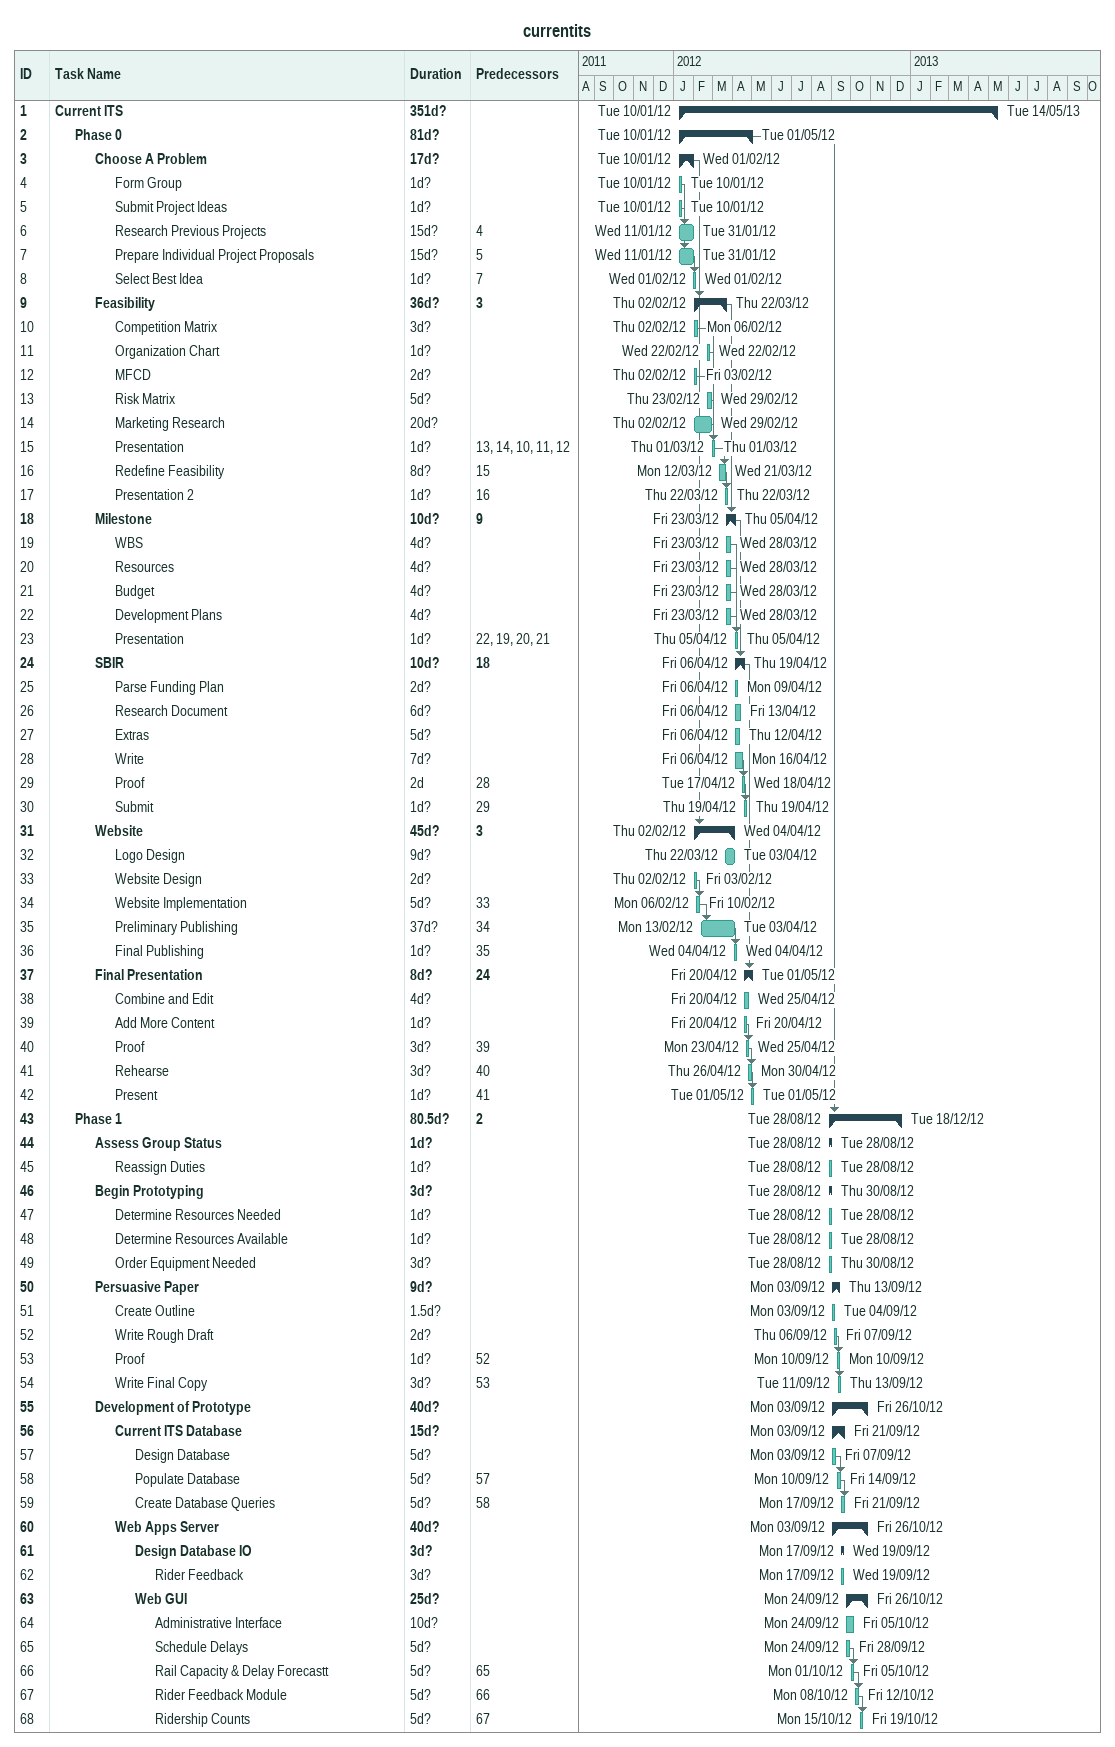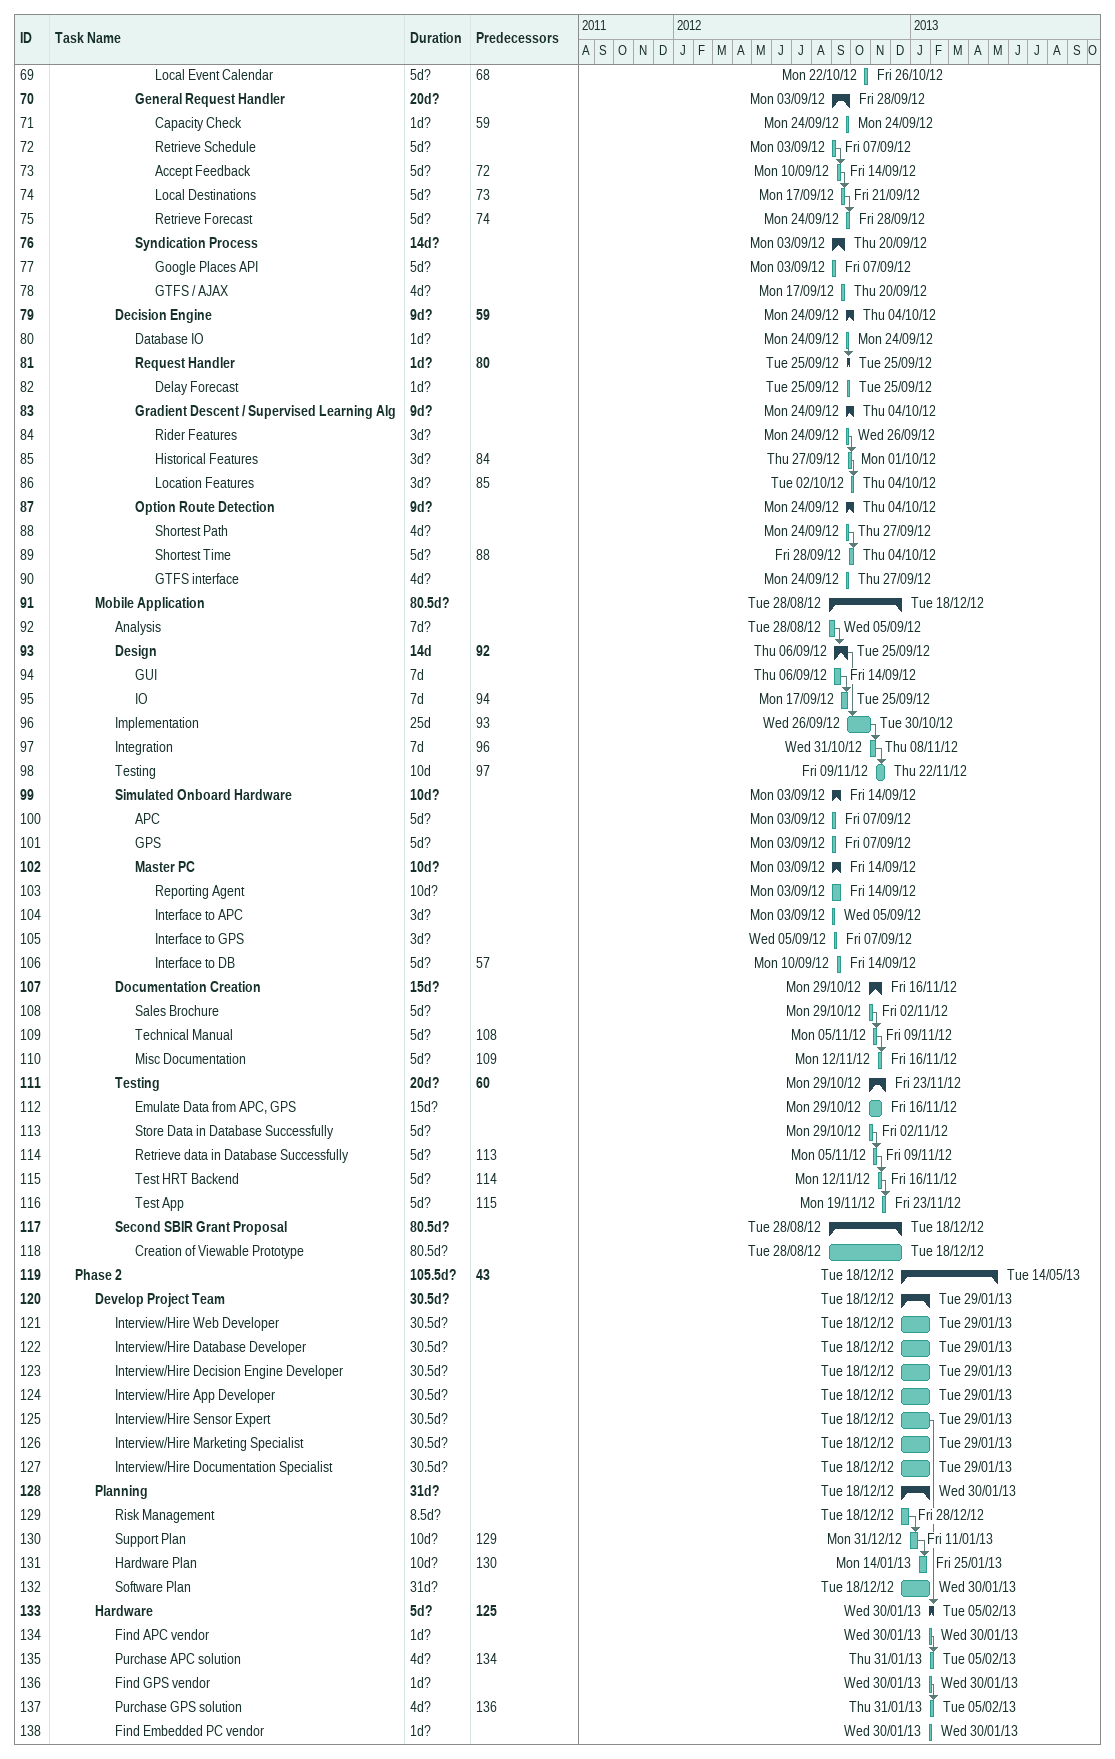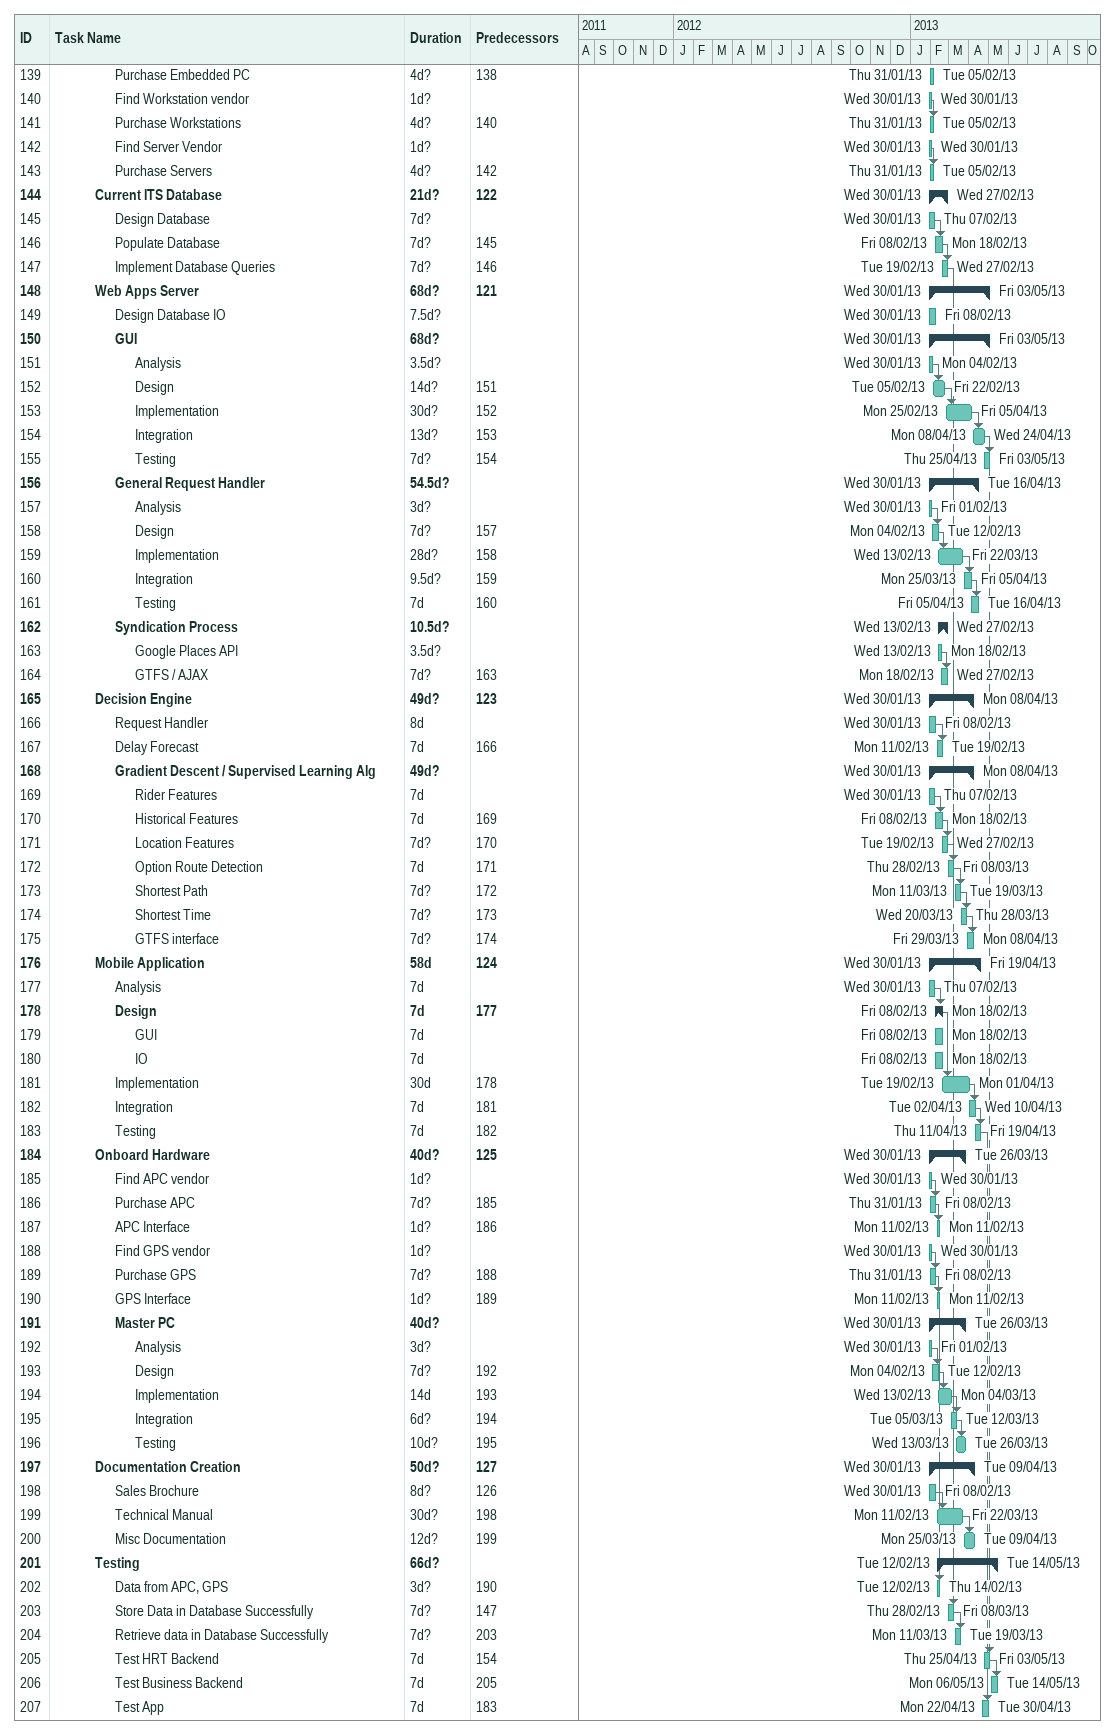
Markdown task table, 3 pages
currentits

| ID | Level | Task | Duration | Start | Finish | Predecessors |
|---|---|---|---|---|---|---|
| 1 | 1 | **Current ITS** | 351d? | 2012-01-10 | 2013-05-14 |  |
| 2 | 2 | **Phase 0** | 81d? | 2012-01-10 | 2012-05-01 |  |
| 3 | 3 | **Choose A Problem** | 17d? | 2012-01-10 | 2012-02-01 |  |
| 4 | 4 | Form Group | 1d? | 2012-01-10 | 2012-01-10 |  |
| 5 | 4 | Submit Project Ideas | 1d? | 2012-01-10 | 2012-01-10 |  |
| 6 | 4 | Research Previous Projects | 15d? | 2012-01-11 | 2012-01-31 | 4 |
| 7 | 4 | Prepare Individual Project Proposals | 15d? | 2012-01-11 | 2012-01-31 | 5 |
| 8 | 4 | Select Best Idea | 1d? | 2012-02-01 | 2012-02-01 | 7 |
| 9 | 3 | **Feasibility** | 36d? | 2012-02-02 | 2012-03-22 | 3 |
| 10 | 4 | Competition Matrix | 3d? | 2012-02-02 | 2012-02-06 |  |
| 11 | 4 | Organization Chart | 1d? | 2012-02-22 | 2012-02-22 |  |
| 12 | 4 | MFCD | 2d? | 2012-02-02 | 2012-02-03 |  |
| 13 | 4 | Risk Matrix | 5d? | 2012-02-23 | 2012-02-29 |  |
| 14 | 4 | Marketing Research | 20d? | 2012-02-02 | 2012-02-29 |  |
| 15 | 4 | Presentation | 1d? | 2012-03-01 | 2012-03-01 | 13, 14, 10, 11, 12 |
| 16 | 4 | Redefine Feasibility | 8d? | 2012-03-12 | 2012-03-21 | 15 |
| 17 | 4 | Presentation 2 | 1d? | 2012-03-22 | 2012-03-22 | 16 |
| 18 | 3 | **Milestone** | 10d? | 2012-03-23 | 2012-04-05 | 9 |
| 19 | 4 | WBS | 4d? | 2012-03-23 | 2012-03-28 |  |
| 20 | 4 | Resources | 4d? | 2012-03-23 | 2012-03-28 |  |
| 21 | 4 | Budget | 4d? | 2012-03-23 | 2012-03-28 |  |
| 22 | 4 | Development Plans | 4d? | 2012-03-23 | 2012-03-28 |  |
| 23 | 4 | Presentation | 1d? | 2012-04-05 | 2012-04-05 | 22, 19, 20, 21 |
| 24 | 3 | **SBIR** | 10d? | 2012-04-06 | 2012-04-19 | 18 |
| 25 | 4 | Parse Funding Plan | 2d? | 2012-04-06 | 2012-04-09 |  |
| 26 | 4 | Research Document | 6d? | 2012-04-06 | 2012-04-13 |  |
| 27 | 4 | Extras | 5d? | 2012-04-06 | 2012-04-12 |  |
| 28 | 4 | Write | 7d? | 2012-04-06 | 2012-04-16 |  |
| 29 | 4 | Proof | 2d | 2012-04-17 | 2012-04-18 | 28 |
| 30 | 4 | Submit | 1d? | 2012-04-19 | 2012-04-19 | 29 |
| 31 | 3 | **Website** | 45d? | 2012-02-02 | 2012-04-04 | 3 |
| 32 | 4 | Logo Design | 9d? | 2012-03-22 | 2012-04-03 |  |
| 33 | 4 | Website Design | 2d? | 2012-02-02 | 2012-02-03 |  |
| 34 | 4 | Website Implementation | 5d? | 2012-02-06 | 2012-02-10 | 33 |
| 35 | 4 | Preliminary Publishing | 37d? | 2012-02-13 | 2012-04-03 | 34 |
| 36 | 4 | Final Publishing | 1d? | 2012-04-04 | 2012-04-04 | 35 |
| 37 | 3 | **Final Presentation** | 8d? | 2012-04-20 | 2012-05-01 | 24 |
| 38 | 4 | Combine and Edit | 4d? | 2012-04-20 | 2012-04-25 |  |
| 39 | 4 | Add More Content | 1d? | 2012-04-20 | 2012-04-20 |  |
| 40 | 4 | Proof | 3d? | 2012-04-23 | 2012-04-25 | 39 |
| 41 | 4 | Rehearse | 3d? | 2012-04-26 | 2012-04-30 | 40 |
| 42 | 4 | Present | 1d? | 2012-05-01 | 2012-05-01 | 41 |
| 43 | 2 | **Phase 1** | 80.5d? | 2012-08-28 | 2012-12-18 | 2 |
| 44 | 3 | **Assess Group Status** | 1d? | 2012-08-28 | 2012-08-28 |  |
| 45 | 4 | Reassign Duties | 1d? | 2012-08-28 | 2012-08-28 |  |
| 46 | 3 | **Begin Prototyping** | 3d? | 2012-08-28 | 2012-08-30 |  |
| 47 | 4 | Determine Resources Needed | 1d? | 2012-08-28 | 2012-08-28 |  |
| 48 | 4 | Determine Resources Available | 1d? | 2012-08-28 | 2012-08-28 |  |
| 49 | 4 | Order Equipment Needed | 3d? | 2012-08-28 | 2012-08-30 |  |
| 50 | 3 | **Persuasive Paper** | 9d? | 2012-09-03 | 2012-09-13 |  |
| 51 | 4 | Create Outline | 1.5d? | 2012-09-03 | 2012-09-04 |  |
| 52 | 4 | Write Rough Draft | 2d? | 2012-09-06 | 2012-09-07 |  |
| 53 | 4 | Proof | 1d? | 2012-09-10 | 2012-09-10 | 52 |
| 54 | 4 | Write Final Copy | 3d? | 2012-09-11 | 2012-09-13 | 53 |
| 55 | 3 | **Development of Prototype** | 40d? | 2012-09-03 | 2012-10-26 |  |
| 56 | 4 | **Current ITS Database** | 15d? | 2012-09-03 | 2012-09-21 |  |
| 57 | 5 | Design Database | 5d? | 2012-09-03 | 2012-09-07 |  |
| 58 | 5 | Populate Database | 5d? | 2012-09-10 | 2012-09-14 | 57 |
| 59 | 5 | Create Database Queries | 5d? | 2012-09-17 | 2012-09-21 | 58 |
| 60 | 4 | **Web Apps Server** | 40d? | 2012-09-03 | 2012-10-26 |  |
| 61 | 5 | **Design Database IO** | 3d? | 2012-09-17 | 2012-09-19 |  |
| 62 | 6 | Rider Feedback | 3d? | 2012-09-17 | 2012-09-19 |  |
| 63 | 5 | **Web GUI** | 25d? | 2012-09-24 | 2012-10-26 |  |
| 64 | 6 | Administrative Interface | 10d? | 2012-09-24 | 2012-10-05 |  |
| 65 | 6 | Schedule Delays | 5d? | 2012-09-24 | 2012-09-28 |  |
| 66 | 6 | Rail Capacity & Delay Forecastt | 5d? | 2012-10-01 | 2012-10-05 | 65 |
| 67 | 6 | Rider Feedback Module | 5d? | 2012-10-08 | 2012-10-12 | 66 |
| 68 | 6 | Ridership Counts | 5d? | 2012-10-15 | 2012-10-19 | 67 |
| 69 | 6 | Local Event Calendar | 5d? | 2012-10-22 | 2012-10-26 | 68 |
| 70 | 5 | **General Request Handler** | 20d? | 2012-09-03 | 2012-09-28 |  |
| 71 | 6 | Capacity Check | 1d? | 2012-09-24 | 2012-09-24 | 59 |
| 72 | 6 | Retrieve Schedule | 5d? | 2012-09-03 | 2012-09-07 |  |
| 73 | 6 | Accept Feedback | 5d? | 2012-09-10 | 2012-09-14 | 72 |
| 74 | 6 | Local Destinations | 5d? | 2012-09-17 | 2012-09-21 | 73 |
| 75 | 6 | Retrieve Forecast | 5d? | 2012-09-24 | 2012-09-28 | 74 |
| 76 | 5 | **Syndication Process** | 14d? | 2012-09-03 | 2012-09-20 |  |
| 77 | 6 | Google Places API | 5d? | 2012-09-03 | 2012-09-07 |  |
| 78 | 6 | GTFS / AJAX | 4d? | 2012-09-17 | 2012-09-20 |  |
| 79 | 4 | **Decision Engine** | 9d? | 2012-09-24 | 2012-10-04 | 59 |
| 80 | 5 | Database IO | 1d? | 2012-09-24 | 2012-09-24 |  |
| 81 | 5 | **Request Handler** | 1d? | 2012-09-25 | 2012-09-25 | 80 |
| 82 | 6 | Delay Forecast | 1d? | 2012-09-25 | 2012-09-25 |  |
| 83 | 5 | **Gradient Descent / Supervised Learning Alg** | 9d? | 2012-09-24 | 2012-10-04 |  |
| 84 | 6 | Rider Features | 3d? | 2012-09-24 | 2012-09-26 |  |
| 85 | 6 | Historical Features | 3d? | 2012-09-27 | 2012-10-01 | 84 |
| 86 | 6 | Location Features | 3d? | 2012-10-02 | 2012-10-04 | 85 |
| 87 | 5 | **Option Route Detection** | 9d? | 2012-09-24 | 2012-10-04 |  |
| 88 | 6 | Shortest Path | 4d? | 2012-09-24 | 2012-09-27 |  |
| 89 | 6 | Shortest Time | 5d? | 2012-09-28 | 2012-10-04 | 88 |
| 90 | 6 | GTFS interface | 4d? | 2012-09-24 | 2012-09-27 |  |
| 91 | 3 | **Mobile Application** | 80.5d? | 2012-08-28 | 2012-12-18 |  |
| 92 | 4 | Analysis | 7d? | 2012-08-28 | 2012-09-05 |  |
| 93 | 4 | **Design** | 14d | 2012-09-06 | 2012-09-25 | 92 |
| 94 | 5 | GUI | 7d | 2012-09-06 | 2012-09-14 |  |
| 95 | 5 | IO | 7d | 2012-09-17 | 2012-09-25 | 94 |
| 96 | 4 | Implementation | 25d | 2012-09-26 | 2012-10-30 | 93 |
| 97 | 4 | Integration | 7d | 2012-10-31 | 2012-11-08 | 96 |
| 98 | 4 | Testing | 10d | 2012-11-09 | 2012-11-22 | 97 |
| 99 | 4 | **Simulated Onboard Hardware** | 10d? | 2012-09-03 | 2012-09-14 |  |
| 100 | 5 | APC | 5d? | 2012-09-03 | 2012-09-07 |  |
| 101 | 5 | GPS | 5d? | 2012-09-03 | 2012-09-07 |  |
| 102 | 5 | **Master PC** | 10d? | 2012-09-03 | 2012-09-14 |  |
| 103 | 6 | Reporting Agent | 10d? | 2012-09-03 | 2012-09-14 |  |
| 104 | 6 | Interface to APC | 3d? | 2012-09-03 | 2012-09-05 |  |
| 105 | 6 | Interface to GPS | 3d? | 2012-09-05 | 2012-09-07 |  |
| 106 | 6 | Interface to DB | 5d? | 2012-09-10 | 2012-09-14 | 57 |
| 107 | 4 | **Documentation Creation** | 15d? | 2012-10-29 | 2012-11-16 |  |
| 108 | 5 | Sales Brochure | 5d? | 2012-10-29 | 2012-11-02 |  |
| 109 | 5 | Technical Manual | 5d? | 2012-11-05 | 2012-11-09 | 108 |
| 110 | 5 | Misc Documentation | 5d? | 2012-11-12 | 2012-11-16 | 109 |
| 111 | 4 | **Testing** | 20d? | 2012-10-29 | 2012-11-23 | 60 |
| 112 | 5 | Emulate Data from APC, GPS | 15d? | 2012-10-29 | 2012-11-16 |  |
| 113 | 5 | Store Data in Database Successfully | 5d? | 2012-10-29 | 2012-11-02 |  |
| 114 | 5 | Retrieve data in Database Successfully | 5d? | 2012-11-05 | 2012-11-09 | 113 |
| 115 | 5 | Test HRT Backend | 5d? | 2012-11-12 | 2012-11-16 | 114 |
| 116 | 5 | Test App | 5d? | 2012-11-19 | 2012-11-23 | 115 |
| 117 | 4 | **Second SBIR Grant Proposal** | 80.5d? | 2012-08-28 | 2012-12-18 |  |
| 118 | 5 | Creation of Viewable Prototype | 80.5d? | 2012-08-28 | 2012-12-18 |  |
| 119 | 2 | **Phase 2** | 105.5d? | 2012-12-18 | 2013-05-14 | 43 |
| 120 | 3 | **Develop Project Team** | 30.5d? | 2012-12-18 | 2013-01-29 |  |
| 121 | 4 | Interview/Hire Web Developer | 30.5d? | 2012-12-18 | 2013-01-29 |  |
| 122 | 4 | Interview/Hire Database Developer | 30.5d? | 2012-12-18 | 2013-01-29 |  |
| 123 | 4 | Interview/Hire Decision Engine Developer | 30.5d? | 2012-12-18 | 2013-01-29 |  |
| 124 | 4 | Interview/Hire App Developer | 30.5d? | 2012-12-18 | 2013-01-29 |  |
| 125 | 4 | Interview/Hire Sensor Expert | 30.5d? | 2012-12-18 | 2013-01-29 |  |
| 126 | 4 | Interview/Hire Marketing Specialist | 30.5d? | 2012-12-18 | 2013-01-29 |  |
| 127 | 4 | Interview/Hire Documentation Specialist | 30.5d? | 2012-12-18 | 2013-01-29 |  |
| 128 | 3 | **Planning** | 31d? | 2012-12-18 | 2013-01-30 |  |
| 129 | 4 | Risk Management | 8.5d? | 2012-12-18 | 2012-12-28 |  |
| 130 | 4 | Support Plan | 10d? | 2012-12-31 | 2013-01-11 | 129 |
| 131 | 4 | Hardware Plan | 10d? | 2013-01-14 | 2013-01-25 | 130 |
| 132 | 4 | Software Plan | 31d? | 2012-12-18 | 2013-01-30 |  |
| 133 | 3 | **Hardware** | 5d? | 2013-01-30 | 2013-02-05 | 125 |
| 134 | 4 | Find APC vendor | 1d? | 2013-01-30 | 2013-01-30 |  |
| 135 | 4 | Purchase APC solution | 4d? | 2013-01-31 | 2013-02-05 | 134 |
| 136 | 4 | Find GPS vendor | 1d? | 2013-01-30 | 2013-01-30 |  |
| 137 | 4 | Purchase GPS solution | 4d? | 2013-01-31 | 2013-02-05 | 136 |
| 138 | 4 | Find Embedded PC vendor | 1d? | 2013-01-30 | 2013-01-30 |  |
| 139 | 4 | Purchase Embedded PC | 4d? | 2013-01-31 | 2013-02-05 | 138 |
| 140 | 4 | Find Workstation vendor | 1d? | 2013-01-30 | 2013-01-30 |  |
| 141 | 4 | Purchase Workstations | 4d? | 2013-01-31 | 2013-02-05 | 140 |
| 142 | 4 | Find Server Vendor | 1d? | 2013-01-30 | 2013-01-30 |  |
| 143 | 4 | Purchase Servers | 4d? | 2013-01-31 | 2013-02-05 | 142 |
| 144 | 3 | **Current ITS Database** | 21d? | 2013-01-30 | 2013-02-27 | 122 |
| 145 | 4 | Design Database | 7d? | 2013-01-30 | 2013-02-07 |  |
| 146 | 4 | Populate Database | 7d? | 2013-02-08 | 2013-02-18 | 145 |
| 147 | 4 | Implement Database Queries | 7d? | 2013-02-19 | 2013-02-27 | 146 |
| 148 | 3 | **Web Apps Server** | 68d? | 2013-01-30 | 2013-05-03 | 121 |
| 149 | 4 | Design Database IO | 7.5d? | 2013-01-30 | 2013-02-08 |  |
| 150 | 4 | **GUI** | 68d? | 2013-01-30 | 2013-05-03 |  |
| 151 | 5 | Analysis | 3.5d? | 2013-01-30 | 2013-02-04 |  |
| 152 | 5 | Design | 14d? | 2013-02-05 | 2013-02-22 | 151 |
| 153 | 5 | Implementation | 30d? | 2013-02-25 | 2013-04-05 | 152 |
| 154 | 5 | Integration | 13d? | 2013-04-08 | 2013-04-24 | 153 |
| 155 | 5 | Testing | 7d? | 2013-04-25 | 2013-05-03 | 154 |
| 156 | 4 | **General Request Handler** | 54.5d? | 2013-01-30 | 2013-04-16 |  |
| 157 | 5 | Analysis | 3d? | 2013-01-30 | 2013-02-01 |  |
| 158 | 5 | Design | 7d? | 2013-02-04 | 2013-02-12 | 157 |
| 159 | 5 | Implementation | 28d? | 2013-02-13 | 2013-03-22 | 158 |
| 160 | 5 | Integration | 9.5d? | 2013-03-25 | 2013-04-05 | 159 |
| 161 | 5 | Testing | 7d | 2013-04-05 | 2013-04-16 | 160 |
| 162 | 4 | **Syndication Process** | 10.5d? | 2013-02-13 | 2013-02-27 |  |
| 163 | 5 | Google Places API | 3.5d? | 2013-02-13 | 2013-02-18 |  |
| 164 | 5 | GTFS / AJAX | 7d? | 2013-02-18 | 2013-02-27 | 163 |
| 165 | 3 | **Decision Engine** | 49d? | 2013-01-30 | 2013-04-08 | 123 |
| 166 | 4 | Request Handler | 8d | 2013-01-30 | 2013-02-08 |  |
| 167 | 4 | Delay Forecast | 7d | 2013-02-11 | 2013-02-19 | 166 |
| 168 | 4 | **Gradient Descent / Supervised Learning Alg** | 49d? | 2013-01-30 | 2013-04-08 |  |
| 169 | 5 | Rider Features | 7d | 2013-01-30 | 2013-02-07 |  |
| 170 | 5 | Historical Features | 7d | 2013-02-08 | 2013-02-18 | 169 |
| 171 | 5 | Location Features | 7d? | 2013-02-19 | 2013-02-27 | 170 |
| 172 | 5 | Option Route Detection | 7d | 2013-02-28 | 2013-03-08 | 171 |
| 173 | 5 | Shortest Path | 7d? | 2013-03-11 | 2013-03-19 | 172 |
| 174 | 5 | Shortest Time | 7d? | 2013-03-20 | 2013-03-28 | 173 |
| 175 | 5 | GTFS interface | 7d? | 2013-03-29 | 2013-04-08 | 174 |
| 176 | 3 | **Mobile Application** | 58d | 2013-01-30 | 2013-04-19 | 124 |
| 177 | 4 | Analysis | 7d | 2013-01-30 | 2013-02-07 |  |
| 178 | 4 | **Design** | 7d | 2013-02-08 | 2013-02-18 | 177 |
| 179 | 5 | GUI | 7d | 2013-02-08 | 2013-02-18 |  |
| 180 | 5 | IO | 7d | 2013-02-08 | 2013-02-18 |  |
| 181 | 4 | Implementation | 30d | 2013-02-19 | 2013-04-01 | 178 |
| 182 | 4 | Integration | 7d | 2013-04-02 | 2013-04-10 | 181 |
| 183 | 4 | Testing | 7d | 2013-04-11 | 2013-04-19 | 182 |
| 184 | 3 | **Onboard Hardware** | 40d? | 2013-01-30 | 2013-03-26 | 125 |
| 185 | 4 | Find APC vendor | 1d? | 2013-01-30 | 2013-01-30 |  |
| 186 | 4 | Purchase APC | 7d? | 2013-01-31 | 2013-02-08 | 185 |
| 187 | 4 | APC Interface | 1d? | 2013-02-11 | 2013-02-11 | 186 |
| 188 | 4 | Find GPS vendor | 1d? | 2013-01-30 | 2013-01-30 |  |
| 189 | 4 | Purchase GPS | 7d? | 2013-01-31 | 2013-02-08 | 188 |
| 190 | 4 | GPS Interface | 1d? | 2013-02-11 | 2013-02-11 | 189 |
| 191 | 4 | **Master PC** | 40d? | 2013-01-30 | 2013-03-26 |  |
| 192 | 5 | Analysis | 3d? | 2013-01-30 | 2013-02-01 |  |
| 193 | 5 | Design | 7d? | 2013-02-04 | 2013-02-12 | 192 |
| 194 | 5 | Implementation | 14d | 2013-02-13 | 2013-03-04 | 193 |
| 195 | 5 | Integration | 6d? | 2013-03-05 | 2013-03-12 | 194 |
| 196 | 5 | Testing | 10d? | 2013-03-13 | 2013-03-26 | 195 |
| 197 | 3 | **Documentation Creation** | 50d? | 2013-01-30 | 2013-04-09 | 127 |
| 198 | 4 | Sales Brochure | 8d? | 2013-01-30 | 2013-02-08 | 126 |
| 199 | 4 | Technical Manual | 30d? | 2013-02-11 | 2013-03-22 | 198 |
| 200 | 4 | Misc Documentation | 12d? | 2013-03-25 | 2013-04-09 | 199 |
| 201 | 3 | **Testing** | 66d? | 2013-02-12 | 2013-05-14 |  |
| 202 | 4 | Data from APC, GPS | 3d? | 2013-02-12 | 2013-02-14 | 190 |
| 203 | 4 | Store Data in Database Successfully | 7d? | 2013-02-28 | 2013-03-08 | 147 |
| 204 | 4 | Retrieve data in Database Successfully | 7d? | 2013-03-11 | 2013-03-19 | 203 |
| 205 | 4 | Test HRT Backend | 7d | 2013-04-25 | 2013-05-03 | 154 |
| 206 | 4 | Test Business Backend | 7d | 2013-05-06 | 2013-05-14 | 205 |
| 207 | 4 | Test App | 7d | 2013-04-22 | 2013-04-30 | 183 |
